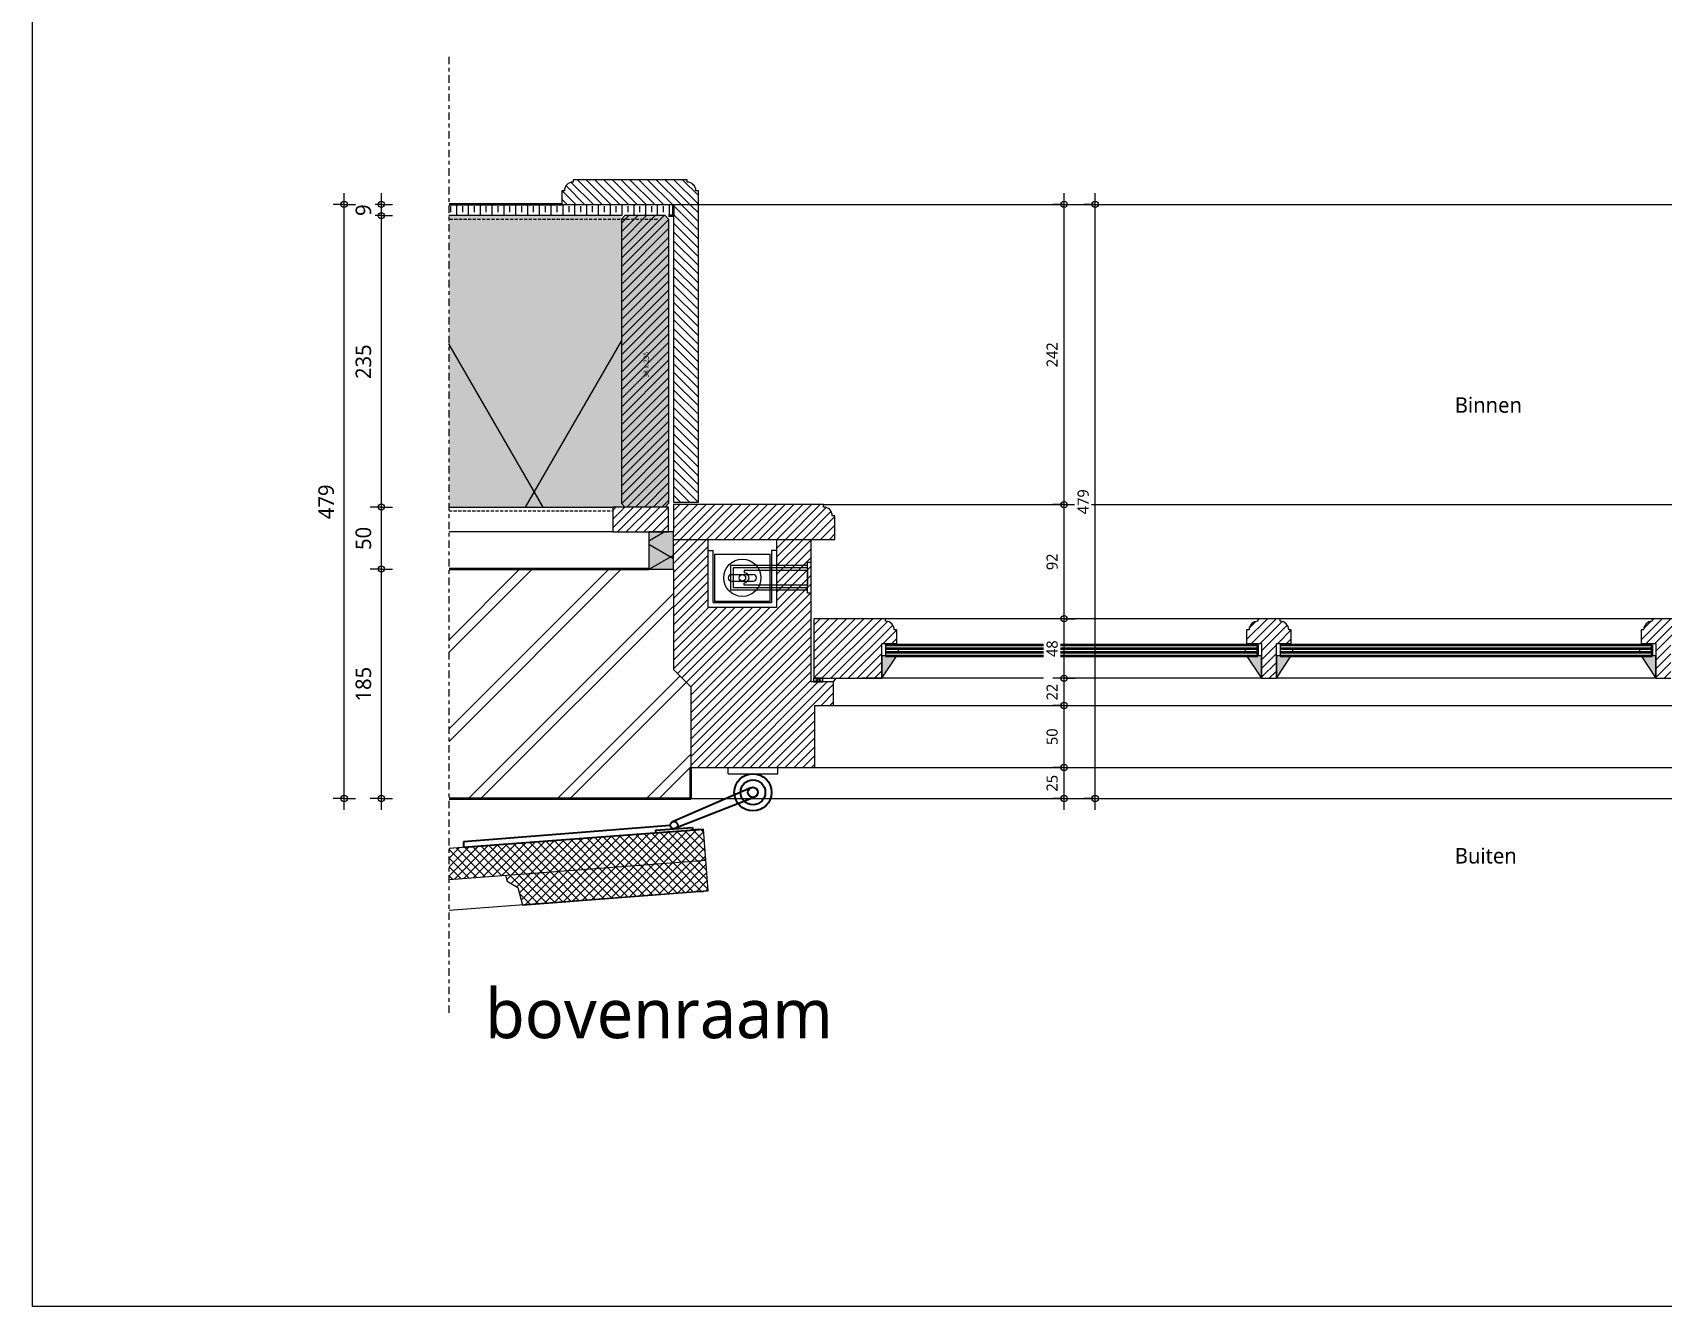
# Model space of a CAD drawing. Header units: millimetres. Extents: x 2125 to 5374, y 989 to 5495.
# Drawn here: x 2125 to 3438, y 989 to 2016 of the extents above; entities that cross this region are included whole.
import ezdxf

# ---------------------------------------------------------------- set-up
doc = ezdxf.new("R2010")
doc.units = ezdxf.units.MM
doc.linetypes.add('MV_center', pattern=[15, 6, -3, 3, -3])
doc.linetypes.add('MV_hidden', pattern=[3.75, 2.5, -1.25])
for name, color, linetype, lineweight in [('A-ANNO-DIMS', 211, 'Continuous', 13), ('A-ANNO-DIMS-5', 211, 'Continuous', 13), ('A-ANNO-NOTE', 131, 'Continuous', 18), ('A-DETL', 90, 'Continuous', 13), ('A-DETL-GENF', 92, 'Continuous', 18), ('A-DETL-MEDM', 33, 'Continuous', 18), ('G-ANNO-TEXT', 231, 'Continuous', 13)]:
    doc.layers.add(name, color=color, linetype=linetype, lineweight=lineweight)
doc.styles.add('Segoe UI', font='segoeui.ttf', dxfattribs={"height": 4})
doc.styles.add('Segoe UI_2', font='segoeui.ttf', dxfattribs={"height": 12.5})
doc.styles.add('Segoe UI_3', font='segoeui.ttf', dxfattribs={"height": 40})
doc.styles.add('Segoe UI_4', font='segoeui.ttf', dxfattribs={"height": 9})
doc.dimstyles.new('1_8_mm', dxfattribs={"dimscale": 304.8, "dimtxt": 9.426276, "dimasz": 0.016404, "dimexe": 0.029528, "dimexo": 0.0625, "dimgap": 0.008202, "dimtad": 1, "dimdec": 0, "dimzin": 0, "dimdsep": 46, "dimtxsty": 'Segoe UI_4', "dimblk1": 'DOTBLANK', "dimblk2": 'DOTBLANK', "dimsah": 1, "dimcen": 0.09, "dimdle": 0.029528, "dimazin": 0, "dimtfac": 1, "dimtdec": 4, "dimtix": 1, "dimtmove": 0, "dimatfit": 3, "dimfxl": 0.029528, "dimfxlon": 1, "dimtvp": 1, "dimtfill": 1, "dimtolj": 1, "dimtzin": 0, "dimarcsym": 2})
doc.dimstyles.new('2_5_mm', dxfattribs={"dimscale": 304.8, "dimtxt": 13.092049, "dimasz": 0.016404, "dimexe": 0.029528, "dimexo": 0.0625, "dimgap": 0.014764, "dimtad": 1, "dimdec": 0, "dimzin": 0, "dimdsep": 46, "dimtxsty": 'Segoe UI_2', "dimblk1": 'DOTBLANK', "dimblk2": 'DOTBLANK', "dimsah": 1, "dimcen": 0.09, "dimdle": 0.029528, "dimazin": 0, "dimtfac": 1, "dimtdec": 4, "dimtix": 1, "dimtmove": 0, "dimatfit": 3, "dimfxl": 0.029528, "dimfxlon": 1, "dimtvp": 1, "dimtfill": 1, "dimtolj": 1, "dimtzin": 0, "dimarcsym": 2})
pattern_1 = [(45, (0, 0), (-3.535534, 3.535534), [])]
pattern_2 = [(45, (0, 0), (-3.535534, 3.535534), []), (135, (0, 0), (-3.535534, -3.535534), [])]
pattern_3 = [(135, (0, 0), (-3.535534, -3.535534), [])]

# ---------------------------------------------------------------- blocks, each defined once
blk = doc.blocks.new('42_isolatie - Type 1-3307161-Details Restauratie 1-5')
at = {"layer": 'A-DETL-GENF'}
blk.add_hatch(color=256, dxfattribs=at).paths.add_polyline_path([(0.3, 20.8), (0.3, 0.8), (30.3, 0.8), (30.3, 20.8)])
at = {"layer": 'A-DETL-GENF', "lineweight": 13}
h = blk.add_hatch(dxfattribs=at)
h.set_pattern_fill('FP_14', color=256, style=0, pattern_type=2)
h.set_pattern_definition([(60, (-2355.522, 120.812), (-17.3205, 10), []), (120, (-2355.522, 120.812), (-17.3205, -10), [])])
h.paths.add_polyline_path([(0.3, 20.8), (0.3, 0.8), (30.3, 0.8), (30.3, 20.8)])
at = {"layer": 'A-DETL-GENF'}
for p, q in [((30.3, 20.8), (0.3, 20.8)), ((0.3, 20.8), (0.3, 0.8)), ((30.3, 20.8), (0.3, 20.8)), ((0.3, 20.8), (0.3, 0.8)), ((30.3, 4.8), (30.3, 20.8)), ((0.3, 0.8), (30.3, 0.8)), ((0.3, 0.8), (30.3, 0.8)), ((30.3, 0.8), (30.3, 4.8)), ((30.3, 0.8), (30.3, 4.8))]:
    blk.add_line(p, q, dxfattribs=at)
blk = doc.blocks.new('42 isolatie - Type 1-3773067-Details Restauratie 1-5')
at = {"layer": 'A-DETL-GENF'}
blk.add_hatch(color=256, dxfattribs=at).paths.add_polyline_path([(177.3, -0.8), (38.3, -0.8), (38.3, -235.8), (177.3, -235.8), (177.3, -3.6)])
at = {"layer": 'A-DETL-GENF', "lineweight": 13}
h = blk.add_hatch(dxfattribs=at)
h.set_pattern_fill('FP_16', color=256, style=0, pattern_type=2)
h.set_pattern_definition([(300, (-1986.72, -235.79), (-203.516, -117.5), []), (240, (-1986.72, -235.79), (-203.516, 117.5), [])])
h.paths.add_polyline_path([(177.3, -0.8), (38.3, -0.8), (38.3, -235.8), (177.3, -235.8), (177.3, -3.6)])
at = {"layer": 'A-DETL-GENF'}
for p, q in [((177.3, -0.8), (45.3, -0.8)), ((177.3, -0.8), (45.3, -0.8)), ((38.3, -235.8), (177.3, -235.8)), ((38.3, -235.8), (177.3, -235.8))]:
    blk.add_line(p, q, dxfattribs=at)
blk = doc.blocks.new('00 hout_rechthoekig_sls - SLS 38x235-V4-Details Restauratie 1-5')
at = {"layer": 'A-DETL-GENF'}
blk.add_hatch(color=256, dxfattribs=at).paths.add_polyline_path([(235, -35.2), (235, -2.8), (232.2, 0), (2.8, 0), (0, -2.8), (0, -35.2), (2.8, -38), (232.2, -38)])
at = {"layer": 'A-DETL-MEDM', "lineweight": 13}
h = blk.add_hatch(dxfattribs=at)
h.set_pattern_fill('FP_18', color=256, style=0, pattern_type=2)
h.set_pattern_definition([(135, (1868.664, -2637.707), (-3.535534, -3.535534), [])])
h.paths.add_polyline_path([(235, -35.2), (235, -2.8), (232.2, 0), (2.8, 0), (0, -2.8), (0, -35.2), (2.8, -38), (232.2, -38)])
at = {"layer": 'A-DETL-MEDM'}
for p, q in [((0, -2.8), (2.8, 0)), ((2.8, 0), (0, -2.8)), ((2.8, 0), (232.2, 0)), ((232.2, 0), (235, -2.8)), ((0, -2.8), (0, -35.2)), ((232.2, 0), (235, -2.8)), ((2.8, -38), (0, -35.2)), ((0, -35.2), (2.8, -38)), ((2.8, -38), (232.2, -38)), ((235, -35.2), (232.2, -38)), ((232.2, -38), (235, -35.2))]:
    blk.add_line(p, q, dxfattribs=at)
blk = doc.blocks.new('NLRS_00_DI_maskeer - Type 1-4234844-Details Restauratie 1-5')
at = {"layer": 'A-DETL-GENF', "linetype": 'MV_center'}
blk.add_line((-100, 0), (671.8, 0), dxfattribs=at)
blk = doc.blocks.new('DIMBLOCK54-Details Restauratie 1-5')
at = {"layer": 'A-ANNO-DIMS-5'}
for p, q in [((2406.2, 1583.7), (2397.2, 1583.7)), ((2406.2, 1389.7), (2406.2, 1583.7)), ((2406.2, 1583.7), (2415.2, 1583.7)), ((2406.2, 1398.7), (2397.2, 1398.7)), ((2406.2, 1398.7), (2415.2, 1398.7))]:
    blk.add_line(p, q, dxfattribs=at)
for centre in [(2406.2, 1583.7), (2406.2, 1398.7)]:
    blk.add_circle(centre, 2.5, dxfattribs=at)
at = {"layer": 'A-ANNO-DIMS-5', "color": 0, "insert": (2385.4, 1476.9), "char_height": 12.5, "width": 34.277, "attachment_point": 1, "rotation": 90, "line_spacing_factor": 1.142579, "style": 'Segoe UI_2', "bg_fill": 3, "box_fill_scale": 1.25, "bg_fill_color": 9, "bg_fill_true_color": 13158600, "bg_fill_transparency": 0}
blk.add_mtext('185', dxfattribs=at)
blk = doc.blocks.new('_DotBlank')
at = {"color": 0, "linetype": 'ByBlock', "lineweight": -2}
blk.add_line((-0.5, 0), (-1, 0), dxfattribs=at)
blk.add_circle((0, 0), 0.5, dxfattribs=at)
blk = doc.blocks.new('DIMBLOCK55-Details Restauratie 1-5')
at = {"layer": 'A-ANNO-DIMS-5'}
for p, q in [((2406.2, 1633.7), (2397.2, 1633.7)), ((2406.2, 1583.7), (2406.2, 1633.7)), ((2406.2, 1633.7), (2415.2, 1633.7)), ((2406.2, 1583.7), (2397.2, 1583.7)), ((2406.2, 1583.7), (2415.2, 1583.7))]:
    blk.add_line(p, q, dxfattribs=at)
for centre in [(2406.2, 1633.7), (2406.2, 1583.7)]:
    blk.add_circle(centre, 2.5, dxfattribs=at)
at = {"layer": 'A-ANNO-DIMS-5', "color": 0, "insert": (2385.4, 1599.1), "char_height": 12.5, "width": 22.852, "attachment_point": 1, "rotation": 90, "line_spacing_factor": 1.142579, "style": 'Segoe UI_2', "bg_fill": 3, "box_fill_scale": 1.25, "bg_fill_color": 9, "bg_fill_true_color": 13158600, "bg_fill_transparency": 0}
blk.add_mtext('50', dxfattribs=at)
blk = doc.blocks.new('DIMBLOCK56-Details Restauratie 1-5')
at = {"layer": 'A-ANNO-DIMS-5'}
for p, q in [((2406.2, 1868.7), (2397.2, 1868.7)), ((2406.2, 1633.7), (2406.2, 1868.7)), ((2406.2, 1868.7), (2415.2, 1868.7)), ((2406.2, 1633.7), (2397.2, 1633.7)), ((2406.2, 1633.7), (2415.2, 1633.7))]:
    blk.add_line(p, q, dxfattribs=at)
for centre in [(2406.2, 1868.7), (2406.2, 1633.7)]:
    blk.add_circle(centre, 2.5, dxfattribs=at)
at = {"layer": 'A-ANNO-DIMS-5', "color": 0, "insert": (2385.4, 1736.9), "char_height": 12.5, "width": 34.277, "attachment_point": 1, "rotation": 90, "line_spacing_factor": 1.142579, "style": 'Segoe UI_2', "bg_fill": 3, "box_fill_scale": 1.25, "bg_fill_color": 9, "bg_fill_true_color": 13158600, "bg_fill_transparency": 0}
blk.add_mtext('235', dxfattribs=at)
blk = doc.blocks.new('DIMBLOCK57-Details Restauratie 1-5')
at = {"layer": 'A-ANNO-DIMS-5'}
for p, q in [((2406.2, 1868.7), (2406.2, 1886.7)), ((2406.2, 1877.7), (2397.2, 1877.7)), ((2406.2, 1868.7), (2397.2, 1868.7)), ((2406.2, 1877.7), (2415.2, 1877.7)), ((2406.2, 1868.7), (2415.2, 1868.7))]:
    blk.add_line(p, q, dxfattribs=at)
for centre in [(2406.2, 1877.7), (2406.2, 1868.7)]:
    blk.add_circle(centre, 2.5, dxfattribs=at)
at = {"layer": 'A-ANNO-DIMS-5', "color": 0, "insert": (2385.4, 1868.4), "char_height": 12.5, "width": 11.426, "attachment_point": 1, "rotation": 90, "line_spacing_factor": 1.142579, "style": 'Segoe UI_2', "bg_fill": 3, "box_fill_scale": 1.25, "bg_fill_color": 9, "bg_fill_true_color": 13158600, "bg_fill_transparency": 0}
blk.add_mtext('9', dxfattribs=at)
blk = doc.blocks.new('DIMBLOCK58-Details Restauratie 1-5')
at = {"layer": 'A-ANNO-DIMS-5'}
for p, q in [((2956.6, 1423.7), (2947.6, 1423.7)), ((2956.6, 1389.7), (2956.6, 1423.7)), ((2956.6, 1423.7), (2965.6, 1423.7)), ((2956.6, 1398.7), (2947.6, 1398.7)), ((2956.6, 1398.7), (2965.6, 1398.7))]:
    blk.add_line(p, q, dxfattribs=at)
for centre in [(2956.6, 1423.7), (2956.6, 1398.7)]:
    blk.add_circle(centre, 2.5, dxfattribs=at)
at = {"layer": 'A-ANNO-DIMS-5', "color": 0, "insert": (2942.4, 1404.3), "char_height": 9, "width": 16.453, "attachment_point": 1, "rotation": 90, "line_spacing_factor": 1.142579, "style": 'Segoe UI_4', "bg_fill": 3, "box_fill_scale": 1.25, "bg_fill_color": 9, "bg_fill_true_color": 13158600, "bg_fill_transparency": 0}
blk.add_mtext('25', dxfattribs=at)
blk = doc.blocks.new('DIMBLOCK59-Details Restauratie 1-5')
at = {"layer": 'A-ANNO-DIMS-5'}
for p, q in [((2956.6, 1473.7), (2947.6, 1473.7)), ((2956.6, 1423.7), (2956.6, 1473.7)), ((2956.6, 1473.7), (2965.6, 1473.7)), ((2956.6, 1423.7), (2947.6, 1423.7)), ((2956.6, 1423.7), (2965.6, 1423.7))]:
    blk.add_line(p, q, dxfattribs=at)
for centre in [(2956.6, 1473.7), (2956.6, 1423.7)]:
    blk.add_circle(centre, 2.5, dxfattribs=at)
at = {"layer": 'A-ANNO-DIMS-5', "color": 0, "insert": (2942.4, 1441.8), "char_height": 9, "width": 16.453, "attachment_point": 1, "rotation": 90, "line_spacing_factor": 1.142579, "style": 'Segoe UI_4', "bg_fill": 3, "box_fill_scale": 1.25, "bg_fill_color": 9, "bg_fill_true_color": 13158600, "bg_fill_transparency": 0}
blk.add_mtext('50', dxfattribs=at)
blk = doc.blocks.new('DIMBLOCK60-Details Restauratie 1-5')
at = {"layer": 'A-ANNO-DIMS-5'}
for p, q in [((2956.6, 1495.7), (2947.6, 1495.7)), ((2956.6, 1473.7), (2956.6, 1495.7)), ((2956.6, 1495.7), (2965.6, 1495.7)), ((2956.6, 1473.7), (2947.6, 1473.7)), ((2956.6, 1473.7), (2965.6, 1473.7))]:
    blk.add_line(p, q, dxfattribs=at)
for centre in [(2956.6, 1495.7), (2956.6, 1473.7)]:
    blk.add_circle(centre, 2.5, dxfattribs=at)
at = {"layer": 'A-ANNO-DIMS-5', "color": 0, "insert": (2942.4, 1477.8), "char_height": 9, "width": 16.453, "attachment_point": 1, "rotation": 90, "line_spacing_factor": 1.142579, "style": 'Segoe UI_4', "bg_fill": 3, "box_fill_scale": 1.25, "bg_fill_color": 9, "bg_fill_true_color": 13158600, "bg_fill_transparency": 0}
blk.add_mtext('22', dxfattribs=at)
blk = doc.blocks.new('DIMBLOCK61-Details Restauratie 1-5')
at = {"layer": 'A-ANNO-DIMS-5'}
for p, q in [((2956.6, 1543.7), (2947.6, 1543.7)), ((2956.6, 1495.7), (2956.6, 1543.7)), ((2956.6, 1543.7), (2965.6, 1543.7)), ((2956.6, 1495.7), (2947.6, 1495.7)), ((2956.6, 1495.7), (2965.6, 1495.7))]:
    blk.add_line(p, q, dxfattribs=at)
for centre in [(2956.6, 1543.7), (2956.6, 1495.7)]:
    blk.add_circle(centre, 2.5, dxfattribs=at)
at = {"layer": 'A-ANNO-DIMS-5', "color": 0, "insert": (2942.4, 1512.8), "char_height": 9, "width": 16.453, "attachment_point": 1, "rotation": 90, "line_spacing_factor": 1.142579, "style": 'Segoe UI_4', "bg_fill": 3, "box_fill_scale": 1.25, "bg_fill_color": 9, "bg_fill_true_color": 13158600, "bg_fill_transparency": 0}
blk.add_mtext('48', dxfattribs=at)
blk = doc.blocks.new('DIMBLOCK62-Details Restauratie 1-5')
at = {"layer": 'A-ANNO-DIMS-5'}
for p, q in [((2956.6, 1635.7), (2947.6, 1635.7)), ((2956.6, 1543.7), (2956.6, 1635.7)), ((2956.6, 1635.7), (2965.6, 1635.7)), ((2956.6, 1543.7), (2947.6, 1543.7)), ((2956.6, 1543.7), (2965.6, 1543.7))]:
    blk.add_line(p, q, dxfattribs=at)
for centre in [(2956.6, 1635.7), (2956.6, 1543.7)]:
    blk.add_circle(centre, 2.5, dxfattribs=at)
at = {"layer": 'A-ANNO-DIMS-5', "color": 0, "insert": (2942.4, 1582.8), "char_height": 9, "width": 16.453, "attachment_point": 1, "rotation": 90, "line_spacing_factor": 1.142579, "style": 'Segoe UI_4', "bg_fill": 3, "box_fill_scale": 1.25, "bg_fill_color": 9, "bg_fill_true_color": 13158600, "bg_fill_transparency": 0}
blk.add_mtext('92', dxfattribs=at)
blk = doc.blocks.new('DIMBLOCK63-Details Restauratie 1-5')
at = {"layer": 'A-ANNO-DIMS-5'}
for p, q in [((2956.6, 1635.7), (2956.6, 1886.7)), ((2956.6, 1877.7), (2947.6, 1877.7)), ((2956.6, 1877.7), (2965.6, 1877.7)), ((2956.6, 1635.7), (2947.6, 1635.7)), ((2956.6, 1635.7), (2965.6, 1635.7))]:
    blk.add_line(p, q, dxfattribs=at)
for centre in [(2956.6, 1877.7), (2956.6, 1635.7)]:
    blk.add_circle(centre, 2.5, dxfattribs=at)
at = {"layer": 'A-ANNO-DIMS-5', "color": 0, "insert": (2942.4, 1746.4), "char_height": 9, "width": 24.68, "attachment_point": 1, "rotation": 90, "line_spacing_factor": 1.142579, "style": 'Segoe UI_4', "bg_fill": 3, "box_fill_scale": 1.25, "bg_fill_color": 9, "bg_fill_true_color": 13158600, "bg_fill_transparency": 0}
blk.add_mtext('242', dxfattribs=at)
blk = doc.blocks.new('DIMBLOCK64-Details Restauratie 1-5')
at = {"layer": 'A-ANNO-DIMS-5'}
for p, q in [((2981.6, 1389.7), (2981.6, 1886.7)), ((2981.6, 1877.7), (2972.6, 1877.7)), ((2981.6, 1877.7), (2990.6, 1877.7)), ((2981.6, 1398.7), (2972.6, 1398.7)), ((2981.6, 1398.7), (2990.6, 1398.7))]:
    blk.add_line(p, q, dxfattribs=at)
for centre in [(2981.6, 1877.7), (2981.6, 1398.7)]:
    blk.add_circle(centre, 2.5, dxfattribs=at)
at = {"layer": 'A-ANNO-DIMS-5', "color": 0, "insert": (2967.4, 1627.9), "char_height": 9, "width": 24.68, "attachment_point": 1, "rotation": 90, "line_spacing_factor": 1.142579, "style": 'Segoe UI_4', "bg_fill": 3, "box_fill_scale": 1.25, "bg_fill_color": 9, "bg_fill_true_color": 13158600, "bg_fill_transparency": 0}
blk.add_mtext('479', dxfattribs=at)
blk = doc.blocks.new('DIMBLOCK187-Details Restauratie 1-5')
at = {"layer": 'A-ANNO-DIMS-5'}
for p, q in [((2376.2, 1389.7), (2376.2, 1886.7)), ((2376.2, 1877.7), (2367.2, 1877.7)), ((2376.2, 1877.7), (2385.2, 1877.7)), ((2376.2, 1398.7), (2367.2, 1398.7)), ((2376.2, 1398.7), (2385.2, 1398.7))]:
    blk.add_line(p, q, dxfattribs=at)
for centre in [(2376.2, 1877.7), (2376.2, 1398.7)]:
    blk.add_circle(centre, 2.5, dxfattribs=at)
at = {"layer": 'A-ANNO-DIMS-5', "color": 0, "insert": (2355.4, 1623.9), "char_height": 12.5, "width": 34.277, "attachment_point": 1, "rotation": 90, "line_spacing_factor": 1.142579, "style": 'Segoe UI_2', "bg_fill": 3, "box_fill_scale": 1.25, "bg_fill_color": 9, "bg_fill_true_color": 13158600, "bg_fill_transparency": 0}
blk.add_mtext('479', dxfattribs=at)

msp = doc.modelspace()

# ---------------------------------------------------------------- hatches: boundary and pattern name
at = {"layer": 'A-DETL-GENF', "lineweight": 13}
h = msp.add_hatch(dxfattribs=at)
h.set_pattern_fill('FP_2', color=250, style=0, pattern_type=2)
h.set_pattern_definition(pattern_3)
h.paths.add_polyline_path([(2551.707, 1877.664), (2661.707, 1877.664), (2661.707, 1888.664), (2659.707, 1888.664), (2659.469, 1890.475), (2658.769, 1892.164), (2657.657, 1893.614), (2656.207, 1894.726), (2654.519, 1895.425), (2652.707, 1895.664), (2652.707, 1897.664), (2560.707, 1897.664), (2560.707, 1895.664), (2558.896, 1895.425), (2557.207, 1894.726), (2555.758, 1893.614), (2554.645, 1892.164), (2553.946, 1890.475), (2553.707, 1888.664), (2551.707, 1888.664)])
h = msp.add_hatch(dxfattribs=at)
h.set_pattern_fill('FP_5', color=250, style=0, pattern_type=2)
h.set_pattern_definition([(90, (0, 0), (-9.525, 6e-16), []), (90, (4.763, 0), (-9.525, 6e-16), [4.762, -2.381])])
h.paths.add_polyline_path([(2634.879, 1868.664), (2641.707, 1868.664), (2641.707, 1877.664), (2460.707, 1877.664), (2460.707, 1868.664), (2602.536, 1868.664)])
h = msp.add_hatch(dxfattribs=at)
h.set_pattern_fill('FP_2', color=250, style=0, pattern_type=2)
h.set_pattern_definition(pattern_3)
h.paths.add_polyline_path([(2641.707, 1637.664), (2661.707, 1637.664), (2661.707, 1877.664), (2641.707, 1877.664), (2641.707, 1697.562)])
h = msp.add_hatch(dxfattribs=at)
h.set_pattern_fill('FP_10', color=250, style=0, pattern_type=2)
h.set_pattern_definition(pattern_1)
h.paths.add_polyline_path([(2637.707, 1613.664), (2637.707, 1633.664), (2592.707, 1633.664), (2592.707, 1613.664), (2632.642, 1613.664)])
h = msp.add_hatch(dxfattribs=at)
h.set_pattern_fill('FP_10', color=250, style=0, pattern_type=2)
h.set_pattern_definition(pattern_1)
h.paths.add_polyline_path([(2771.707, 1607.664), (2771.707, 1626.664), (2769.707, 1626.664), (2769.469, 1628.475), (2768.769, 1630.164), (2767.657, 1631.614), (2766.207, 1632.726), (2764.519, 1633.425), (2762.707, 1633.664), (2762.707, 1635.664), (2641.707, 1635.664), (2641.707, 1607.664)])
h = msp.add_hatch(dxfattribs=at)
h.set_pattern_fill('FP_10', color=250, style=0, pattern_type=2)
h.set_pattern_definition(pattern_1)
h.paths.add_polyline_path([(2655.707, 1423.664), (2755.707, 1423.664), (2755.707, 1473.664), (2770.707, 1473.664), (2770.707, 1492.664), (2752.707, 1492.664), (2752.707, 1607.664), (2724.707, 1607.664), (2724.707, 1552.664), (2669.707, 1552.664), (2669.707, 1607.664), (2641.707, 1607.664), (2641.707, 1502.664), (2655.707, 1488.664)])
h = msp.add_hatch(dxfattribs=at)
h.set_pattern_fill('FP_1', color=57, style=0, pattern_type=2)
h.set_pattern_definition([(45, (0, 0), (-35.921, 35.921), []), (45, (10.16, 0), (-35.921, 35.921), [])])
h.paths.add_polyline_path([(2632.642, 1398.664), (2655.707, 1398.664), (2655.707, 1488.664), (2641.707, 1502.664), (2641.707, 1583.664), (2460.707, 1583.664), (2460.707, 1398.664)])
h = msp.add_hatch(dxfattribs=at)
h.set_pattern_fill('FP_10', color=250, style=0, pattern_type=2)
h.set_pattern_definition(pattern_1)
h.paths.add_polyline_path([(2754.707, 1495.664), (2809.707, 1495.664), (2809.707, 1523.664), (2821.707, 1523.664), (2821.707, 1534.664), (2819.707, 1534.664), (2819.469, 1536.475), (2818.769, 1538.164), (2817.657, 1539.614), (2816.207, 1540.726), (2814.519, 1541.425), (2812.707, 1541.664), (2812.707, 1543.664), (2754.707, 1543.664)])
h = msp.add_hatch(dxfattribs=at)
h.set_pattern_fill('FP_10', color=250, style=0, pattern_type=2)
h.set_pattern_definition(pattern_1)
h.paths.add_polyline_path([(3115.707, 1495.664), (3127.707, 1495.664), (3127.707, 1523.664), (3139.707, 1523.664), (3139.707, 1534.664), (3137.707, 1534.664), (3137.469, 1536.475), (3136.769, 1538.164), (3135.657, 1539.614), (3134.207, 1540.726), (3132.519, 1541.425), (3130.707, 1541.664), (3130.707, 1543.664), (3112.707, 1543.664), (3112.707, 1541.664), (3110.896, 1541.425), (3109.207, 1540.726), (3107.758, 1539.614), (3106.645, 1538.164), (3105.946, 1536.475), (3105.707, 1534.664), (3103.707, 1534.664), (3103.707, 1523.664), (3115.707, 1523.664)])
h = msp.add_hatch(dxfattribs=at)
h.set_pattern_fill('FP_10', color=250, style=0, pattern_type=2)
h.set_pattern_definition(pattern_1)
h.paths.add_polyline_path([(3433.707, 1495.664), (3445.707, 1495.664), (3445.707, 1523.664), (3457.707, 1523.664), (3457.707, 1534.664), (3455.707, 1534.664), (3455.469, 1536.475), (3454.769, 1538.164), (3453.657, 1539.614), (3452.207, 1540.726), (3450.519, 1541.425), (3448.707, 1541.664), (3448.707, 1543.664), (3430.707, 1543.664), (3430.707, 1541.664), (3428.896, 1541.425), (3427.207, 1540.726), (3425.758, 1539.614), (3424.645, 1538.164), (3423.946, 1536.475), (3423.707, 1534.664), (3421.707, 1534.664), (3421.707, 1523.664), (3433.707, 1523.664)])
at = {"layer": 'A-DETL-GENF'}
for points in [[(2809.707, 1495.664), (2821.707, 1513.664), (2809.707, 1513.664)], [(3115.707, 1495.664), (3115.707, 1513.664), (3103.707, 1513.664)], [(3127.707, 1495.664), (3139.707, 1513.664), (3127.707, 1513.664)], [(3433.707, 1495.664), (3433.707, 1513.664), (3421.707, 1513.664)]]:
    msp.add_hatch(color=254, dxfattribs=at).paths.add_polyline_path(points)
at = {"layer": 'A-DETL-GENF', "lineweight": 13}
h = msp.add_hatch(dxfattribs=at)
h.set_pattern_fill('FP_9', color=250, style=0, pattern_type=2)
h.set_pattern_definition(pattern_2)
h.paths.add_polyline_path([(2460.707, 1333.404), (2667.7, 1349.067), (2665.814, 1373.995), (2460.707, 1358.476)])
h = msp.add_hatch(dxfattribs=at)
h.set_pattern_fill('FP_9', color=250, style=0, pattern_type=2)
h.set_pattern_definition(pattern_2)
h.paths.add_polyline_path([(2520.054, 1312.823), (2669.586, 1324.138), (2667.7, 1349.067), (2506.328, 1336.856), (2507.622, 1332.027), (2516.109, 1326.944), (2516.841, 1324.324)])

# ---------------------------------------------------------------- linework, layer by layer
at = {"layer": 'A-DETL', "lineweight": 18}
for p, q in [((2125, 989.168), (2125, 5494.535)), ((2652.707, 1897.664), (2560.707, 1897.664)), ((2560.707, 1897.664), (2560.707, 1895.664)), ((2652.707, 1895.664), (2652.707, 1897.664)), ((2553.707, 1888.664), (2551.707, 1888.664)), ((2551.707, 1888.664), (2551.707, 1877.664)), ((2661.707, 1888.664), (2659.707, 1888.664)), ((2661.707, 1877.664), (2661.707, 1888.664)), ((2551.707, 1877.664), (2661.707, 1877.664)), ((2641.707, 1877.664), (2641.707, 1637.664)), ((2661.707, 1637.664), (2661.707, 1877.664)), ((2637.707, 1633.664), (2592.707, 1633.664)), ((2592.707, 1633.664), (2592.707, 1613.664)), ((2637.707, 1613.664), (2637.707, 1633.664)), ((2641.707, 1637.664), (2661.707, 1637.664)), ((2641.707, 1635.664), (2641.707, 1613.664)), ((2762.707, 1635.664), (2641.707, 1635.664)), ((2762.707, 1633.664), (2762.707, 1635.664)), ((2771.707, 1626.664), (2769.707, 1626.664)), ((2771.707, 1607.664), (2771.707, 1626.664)), ((2592.707, 1613.664), (2637.707, 1613.664)), ((2641.707, 1607.664), (2771.707, 1607.664)), ((2669.707, 1552.664), (2669.707, 1607.664)), ((2724.707, 1607.664), (2724.707, 1552.664)), ((2752.707, 1492.664), (2752.707, 1607.664)), ((2641.707, 1583.664), (2641.707, 1502.664)), ((2724.707, 1552.664), (2669.707, 1552.664)), ((2812.707, 1543.664), (2754.707, 1543.664)), ((2754.707, 1543.664), (2754.707, 1495.664)), ((2812.707, 1541.664), (2812.707, 1543.664)), ((3130.707, 1543.664), (3112.707, 1543.664)), ((3112.707, 1543.664), (3112.707, 1541.664)), ((3130.707, 1541.664), (3130.707, 1543.664)), ((3448.707, 1543.664), (3430.707, 1543.664)), ((3430.707, 1543.664), (3430.707, 1541.664)), ((2809.707, 1495.664), (2809.707, 1523.664)), ((2809.707, 1523.664), (2821.707, 1523.664)), ((2821.707, 1534.664), (2819.707, 1534.664)), ((2821.707, 1523.664), (2821.707, 1534.664)), ((3105.707, 1534.664), (3103.707, 1534.664)), ((3103.707, 1534.664), (3103.707, 1523.664)), ((3103.707, 1523.664), (3115.707, 1523.664)), ((3115.707, 1523.664), (3115.707, 1495.664)), ((3127.707, 1495.664), (3127.707, 1523.664)), ((3127.707, 1523.664), (3139.707, 1523.664)), ((3139.707, 1534.664), (3137.707, 1534.664)), ((3139.707, 1523.664), (3139.707, 1534.664)), ((3423.707, 1534.664), (3421.707, 1534.664)), ((3421.707, 1534.664), (3421.707, 1523.664)), ((3421.707, 1523.664), (3433.707, 1523.664)), ((3433.707, 1523.664), (3433.707, 1495.664)), ((2809.707, 1495.664), (2821.707, 1513.664)), ((2821.707, 1513.664), (2809.707, 1513.664)), ((2809.707, 1513.664), (2809.707, 1495.664)), ((2812.707, 1522.664), (2812.707, 1513.664)), ((3115.707, 1513.664), (3103.707, 1513.664)), ((3103.707, 1513.664), (3115.707, 1495.664)), ((3115.707, 1495.664), (3115.707, 1513.664)), ((3127.707, 1495.664), (3139.707, 1513.664)), ((3139.707, 1513.664), (3127.707, 1513.664)), ((3127.707, 1513.664), (3127.707, 1495.664)), ((3130.707, 1522.664), (3130.707, 1513.664)), ((3433.707, 1513.664), (3421.707, 1513.664)), ((3421.707, 1513.664), (3433.707, 1495.664)), ((3433.707, 1495.664), (3433.707, 1513.664)), ((2641.707, 1502.664), (2655.707, 1488.664)), ((2655.707, 1488.664), (2655.707, 1423.664)), ((2770.707, 1492.664), (2752.707, 1492.664)), ((2754.707, 1495.664), (2809.707, 1495.664)), ((2762.207, 1495.664), (2754.707, 1495.664)), ((2762.207, 1492.664), (2754.707, 1495.664)), ((2762.207, 1495.664), (2754.707, 1492.664)), ((2754.707, 1492.664), (2754.707, 1495.664)), ((2754.707, 1492.664), (2762.207, 1492.664)), ((2762.207, 1492.664), (2762.207, 1495.664)), ((2770.707, 1492.664), (2772.808, 1495.664)), ((2770.707, 1473.664), (2770.707, 1492.664)), ((3115.707, 1495.664), (3127.707, 1495.664)), ((3433.707, 1495.664), (3445.707, 1495.664)), ((2755.707, 1423.664), (2755.707, 1473.664)), ((2755.707, 1473.664), (2770.707, 1473.664)), ((2655.707, 1423.664), (2755.707, 1423.664)), ((2685.707, 1418.664), (2685.707, 1423.664)), ((2685.707, 1418.664), (2725.707, 1418.664)), ((2725.707, 1418.664), (2725.707, 1423.664)), ((2665.814, 1373.995), (2460.707, 1358.476)), ((2667.7, 1349.067), (2665.814, 1373.995)), ((2460.707, 1333.404), (2667.7, 1349.067)), ((2669.586, 1324.138), (2667.7, 1349.067)), ((2506.328, 1336.856), (2507.622, 1332.027)), ((2507.622, 1332.027), (2516.109, 1326.944)), ((2516.109, 1326.944), (2520.054, 1312.823)), ((2520.054, 1312.823), (2669.586, 1324.138)), ((5374.367, 989.168), (2125, 989.168))]:
    msp.add_line(p, q, dxfattribs=at)
at = {"layer": 'A-DETL', "lineweight": 35}
for p, q in [((2551.707, 1877.664), (2460.707, 1877.664)), ((2637.707, 1868.664), (2641.707, 1868.664)), ((2641.707, 1868.664), (2641.707, 1877.664)), ((2621.707, 1583.664), (2460.707, 1583.664)), ((2812.707, 1522.664), (3112.707, 1522.664)), ((2812.707, 1519.664), (3112.707, 1519.664)), ((2812.707, 1516.664), (3112.707, 1516.664)), ((2812.707, 1513.664), (3112.707, 1513.664)), ((3112.707, 1513.664), (3112.707, 1522.664)), ((3130.707, 1522.664), (3430.707, 1522.664)), ((3130.707, 1519.664), (3430.707, 1519.664)), ((3130.707, 1516.664), (3430.707, 1516.664)), ((3130.707, 1513.664), (3430.707, 1513.664)), ((3430.707, 1513.664), (3430.707, 1522.664)), ((2655.707, 1398.664), (2655.707, 1423.664)), ((2460.707, 1398.664), (2655.707, 1398.664))]:
    msp.add_line(p, q, dxfattribs=at)
at = {"layer": 'A-DETL', "linetype": 'MV_hidden', "lineweight": 18}
for p, q in [((2628.707, 1865.664), (2460.707, 1865.664)), ((2460.707, 1630.664), (2592.707, 1630.664))]:
    msp.add_line(p, q, dxfattribs=at)
at = {"layer": 'A-DETL'}
for p, q in [((2661.707, 1877.664), (3899.707, 1877.664)), ((2762.707, 1635.664), (3798.707, 1635.664)), ((2592.707, 1613.664), (2460.707, 1613.664)), ((2724.707, 1607.664), (2724.707, 1552.664)), ((2669.707, 1598.664), (2673.707, 1598.664)), ((2673.707, 1556.664), (2673.707, 1598.664)), ((2674.707, 1595.664), (2674.707, 1557.664)), ((2674.707, 1595.664), (2719.707, 1595.664)), ((2719.707, 1557.664), (2719.707, 1595.664)), ((2724.707, 1598.664), (2720.707, 1598.664)), ((2720.707, 1598.664), (2720.707, 1556.664)), ((2749.707, 1564.164), (2749.707, 1589.139)), ((2749.707, 1589.139), (2752.707, 1589.139)), ((2749.707, 1586.651), (2687.707, 1586.651)), ((2687.707, 1586.651), (2687.707, 1566.651)), ((2688.411, 1579.257), (2706.003, 1579.257)), ((2749.707, 1584.651), (2689.707, 1584.651)), ((2689.707, 1584.651), (2689.707, 1568.651)), ((2749.707, 1582.651), (2698.597, 1582.651)), ((2698.597, 1582.651), (2698.597, 1580.651)), ((2749.707, 1582.651), (2749.707, 1570.651)), ((2749.707, 1566.651), (2687.707, 1566.651)), ((2688.411, 1574.071), (2706.003, 1574.071)), ((2749.707, 1568.651), (2689.707, 1568.651)), ((2698.597, 1570.651), (2698.597, 1572.651)), ((2749.707, 1570.651), (2698.597, 1570.651)), ((2752.707, 1564.164), (2749.707, 1564.164)), ((2673.707, 1556.664), (2720.707, 1556.664)), ((2719.707, 1557.664), (2674.707, 1557.664)), ((3112.707, 1543.664), (2796.451, 1543.664)), ((3430.707, 1543.664), (3130.707, 1543.664)), ((2822.707, 1519.664), (2822.707, 1516.664)), ((3102.457, 1519.664), (3102.457, 1516.664)), ((3140.707, 1519.664), (3140.707, 1516.664)), ((3420.457, 1519.664), (3420.457, 1516.664)), ((3115.707, 1495.664), (2793.451, 1495.664)), ((3433.707, 1495.664), (3127.707, 1495.664)), ((2770.707, 1473.664), (3790.707, 1473.664)), ((2755.707, 1423.664), (3805.707, 1423.664)), ((2655.707, 1398.664), (3905.707, 1398.664)), ((2669.586, 1324.138), (2460.707, 1308.333))]:
    msp.add_line(p, q, dxfattribs=at)
at = {"layer": 'A-DETL', "lineweight": 25}
for p, q in [((2704.088, 1407.395), (2640.962, 1379.992)), ((2707.199, 1399.88), (2642.071, 1374.205)), ((2639.08, 1376.969), (2472.411, 1363.813)), ((2472.411, 1359.361), (2665.814, 1373.995)), ((2627.113, 1373.073), (2657.028, 1375.336)), ((2627.113, 1373.073), (2627.264, 1371.079)), ((2661.979, 1373.705), (2655.871, 1373.243)), ((2657.028, 1375.336), (2657.179, 1373.342)), ((2472.411, 1363.813), (2472.411, 1359.361)), ((2665.752, 1323.848), (2659.643, 1323.386))]:
    msp.add_line(p, q, dxfattribs=at)
at = {"layer": 'A-DETL'}
msp.add_circle((2697.207, 1576.664), 15, dxfattribs=at)
at = {"layer": 'A-DETL', "lineweight": 18}
msp.add_circle((2697.207, 1576.664), 2.593, dxfattribs=at)
at = {"layer": 'A-DETL', "lineweight": 25}
for centre, radius in [((2705.707, 1403.664), 15), ((2705.707, 1403.664), 10), ((2705.707, 1403.664), 4.067), ((2642.071, 1377.205), 3)]:
    msp.add_circle(centre, radius, dxfattribs=at)
at = {"layer": 'A-DETL', "lineweight": 18}
for centre, start, end in [((2560.707, 1888.664), 90, 180), ((2652.707, 1888.664), 0, 90), ((2762.707, 1626.664), 0, 90), ((2812.707, 1534.664), 360, 90), ((3112.707, 1534.664), 90, 180), ((3130.707, 1534.664), 360, 90), ((3430.707, 1534.664), 90, 180)]:
    msp.add_arc(centre, 7, start, end, dxfattribs=at)
at = {"layer": 'A-DETL'}
for centre, radius, start, end in [((2688.411, 1576.664), 2.593, 90, 270), ((2698.597, 1576.651), 4, 270, 90), ((2706.003, 1576.664), 2.593, 270, 90)]:
    msp.add_arc(centre, radius, start, end, dxfattribs=at)

# ---------------------------------------------------------------- block references
at = {"layer": 'A-DETL-GENF', "linetype": 'MV_center', "rotation": 89.99999999999982}
msp.add_blockref('NLRS_00_DI_maskeer - Type 1-4234844-Details Restauratie 1-5', (2460.707, 1325.838), dxfattribs=at)
at = {"layer": 'A-DETL-GENF'}
for name, p, rotation in [('42 isolatie - Type 1-3773067-Details Restauratie 1-5', (2637.986, 1632.864), 180), ('42_isolatie - Type 1-3307161-Details Restauratie 1-5', (2642.507, 1583.385), 90.00000000053892)]:
    msp.add_blockref(name, p, dxfattribs=dict(at, rotation=rotation))
at = {"layer": 'A-DETL-MEDM', "rotation": 270.0000000000001}
msp.add_blockref('00 hout_rechthoekig_sls - SLS 38x235-V4-Details Restauratie 1-5', (2637.707, 1868.664), dxfattribs=at)

# ---------------------------------------------------------------- texts
at = {"layer": 'A-ANNO-NOTE', "lineweight": 13, "insert": (2617.596, 1737.973), "char_height": 4, "width": 27.65822, "attachment_point": 1, "rotation": 90, "style": 'Segoe UI'}
msp.add_mtext('38 x 235', dxfattribs=at)
at = {"layer": 'G-ANNO-TEXT', "color": 7, "attachment_point": 1}
for s, insert, char_height, width, style in [('Binnen', (3271.54, 1722.246), 12.5, 64.53584, 'Segoe UI_2'), ('Buiten', (3271.54, 1358.796), 12.5, 59.72572, 'Segoe UI_2'), ('bovenraam', (2489.772, 1245.433), 40, 344.32478, 'Segoe UI_3')]:
    msp.add_mtext(s, dxfattribs=dict(at, insert=insert, char_height=char_height, width=width, style=style))

# ---------------------------------------------------------------- dimensions: what is measured, and where the dimension line sits
at = {"layer": 'A-ANNO-DIMS'}
dim = msp.add_linear_dim(base=(2406.162, 1583.664), p1=(2397.162, 1398.664), p2=(2397.162, 1583.664), angle=90, dimstyle='2_5_mm', override={"dimpost": '<>', "dimfxl": 185}, dxfattribs=at)
dim.commit()
dim.dimension.update_dxf_attribs({"geometry": 'DIMBLOCK54-Details Restauratie 1-5', "text_midpoint": (2395.164, 1491.164)})

# ---------------------------------------------------------------- next in the draw order: dimensions: what is measured, and where the dimension line sits
for base, p1, p2, dimstyle, override, picture, middle in [((2406.162, 1633.664), (2397.162, 1583.664), (2397.162, 1633.664), '2_5_mm', {"dimpost": '<>', "dimfxl": 50}, 'DIMBLOCK55-Details Restauratie 1-5', (2395.199, 1608.664)), ((2956.64, 1423.664), (2947.64, 1398.664), (2947.64, 1423.664), '1_8_mm', {"dimpost": '<>', "dimfxl": 25}, 'DIMBLOCK58-Details Restauratie 1-5', (2949.487, 1411.164))]:
    dim = msp.add_linear_dim(base=base, p1=p1, p2=p2, angle=90, dimstyle=dimstyle, override=override, dxfattribs=at)
    dim.commit()
    dim.dimension.update_dxf_attribs({"geometry": picture, "text_midpoint": middle})

# ---------------------------------------------------------------- next in the draw order: dimensions: what is measured, and where the dimension line sits
for base, p1, p2, dimstyle, override, picture, middle in [((2406.162, 1868.664), (2397.162, 1633.664), (2397.162, 1868.664), '2_5_mm', {"dimpost": '<>', "dimfxl": 235}, 'DIMBLOCK56-Details Restauratie 1-5', (2395.199, 1751.164)), ((2956.64, 1473.664), (2947.64, 1423.664), (2947.64, 1473.664), '1_8_mm', {"dimpost": '<>', "dimfxl": 50}, 'DIMBLOCK59-Details Restauratie 1-5', (2949.487, 1448.664))]:
    dim = msp.add_linear_dim(base=base, p1=p1, p2=p2, angle=90, dimstyle=dimstyle, override=override, dxfattribs=at)
    dim.commit()
    dim.dimension.update_dxf_attribs({"geometry": picture, "text_midpoint": middle})

# ---------------------------------------------------------------- next in the draw order: dimensions: what is measured, and where the dimension line sits
for base, p1, p2, dimstyle, override, picture, middle in [((2406.162, 1877.664), (2397.162, 1868.664), (2397.162, 1877.664), '2_5_mm', {"dimpost": '<>', "dimfxl": 9}, 'DIMBLOCK57-Details Restauratie 1-5', (2395.199, 1873.164)), ((2956.64, 1495.664), (2947.64, 1473.664), (2947.64, 1495.664), '1_8_mm', {"dimpost": '<>', "dimfxl": 22}, 'DIMBLOCK60-Details Restauratie 1-5', (2949.565, 1484.664))]:
    dim = msp.add_linear_dim(base=base, p1=p1, p2=p2, angle=90, dimstyle=dimstyle, override=override, dxfattribs=at)
    dim.commit()
    dim.dimension.update_dxf_attribs({"geometry": picture, "text_midpoint": middle})

# ---------------------------------------------------------------- next in the draw order: dimensions: what is measured, and where the dimension line sits
for base, p1, p2, dimstyle, override, picture, middle in [((2376.162, 1877.664), (2367.162, 1398.664), (2367.162, 1877.664), '2_5_mm', {"dimpost": '<>', "dimfxl": 479}, 'DIMBLOCK187-Details Restauratie 1-5', (2365.199, 1638.164)), ((2956.64, 1543.664), (2947.64, 1495.664), (2947.64, 1543.664), '1_8_mm', {"dimpost": '<>', "dimfxl": 48}, 'DIMBLOCK61-Details Restauratie 1-5', (2949.493, 1519.664))]:
    dim = msp.add_linear_dim(base=base, p1=p1, p2=p2, angle=90, dimstyle=dimstyle, override=override, dxfattribs=at)
    dim.commit()
    dim.dimension.update_dxf_attribs({"geometry": picture, "text_midpoint": middle})

# ---------------------------------------------------------------- next in the draw order: dimensions: what is measured, and where the dimension line sits
dim = msp.add_linear_dim(base=(2956.64, 1635.664), p1=(2947.64, 1543.664), p2=(2947.64, 1635.664), angle=90, dimstyle='1_8_mm', override={"dimpost": '<>', "dimfxl": 92}, dxfattribs=at)
dim.commit()
dim.dimension.update_dxf_attribs({"geometry": 'DIMBLOCK62-Details Restauratie 1-5', "text_midpoint": (2949.487, 1589.664)})

# ---------------------------------------------------------------- next in the draw order: dimensions: what is measured, and where the dimension line sits
dim = msp.add_linear_dim(base=(2956.64, 1877.664), p1=(2947.64, 1635.664), p2=(2947.64, 1877.664), angle=90, dimstyle='1_8_mm', override={"dimpost": '<>', "dimfxl": 242}, dxfattribs=at)
dim.commit()
dim.dimension.update_dxf_attribs({"geometry": 'DIMBLOCK63-Details Restauratie 1-5', "text_midpoint": (2949.565, 1756.664)})

# ---------------------------------------------------------------- next in the draw order: dimensions: what is measured, and where the dimension line sits
dim = msp.add_linear_dim(base=(2981.64, 1877.664), p1=(2972.64, 1398.664), p2=(2972.64, 1877.664), angle=90, dimstyle='1_8_mm', override={"dimpost": '<>', "dimfxl": 479}, dxfattribs=at)
dim.commit()
dim.dimension.update_dxf_attribs({"geometry": 'DIMBLOCK64-Details Restauratie 1-5', "text_midpoint": (2974.487, 1638.164)})

doc.saveas('drawing.dxf')
